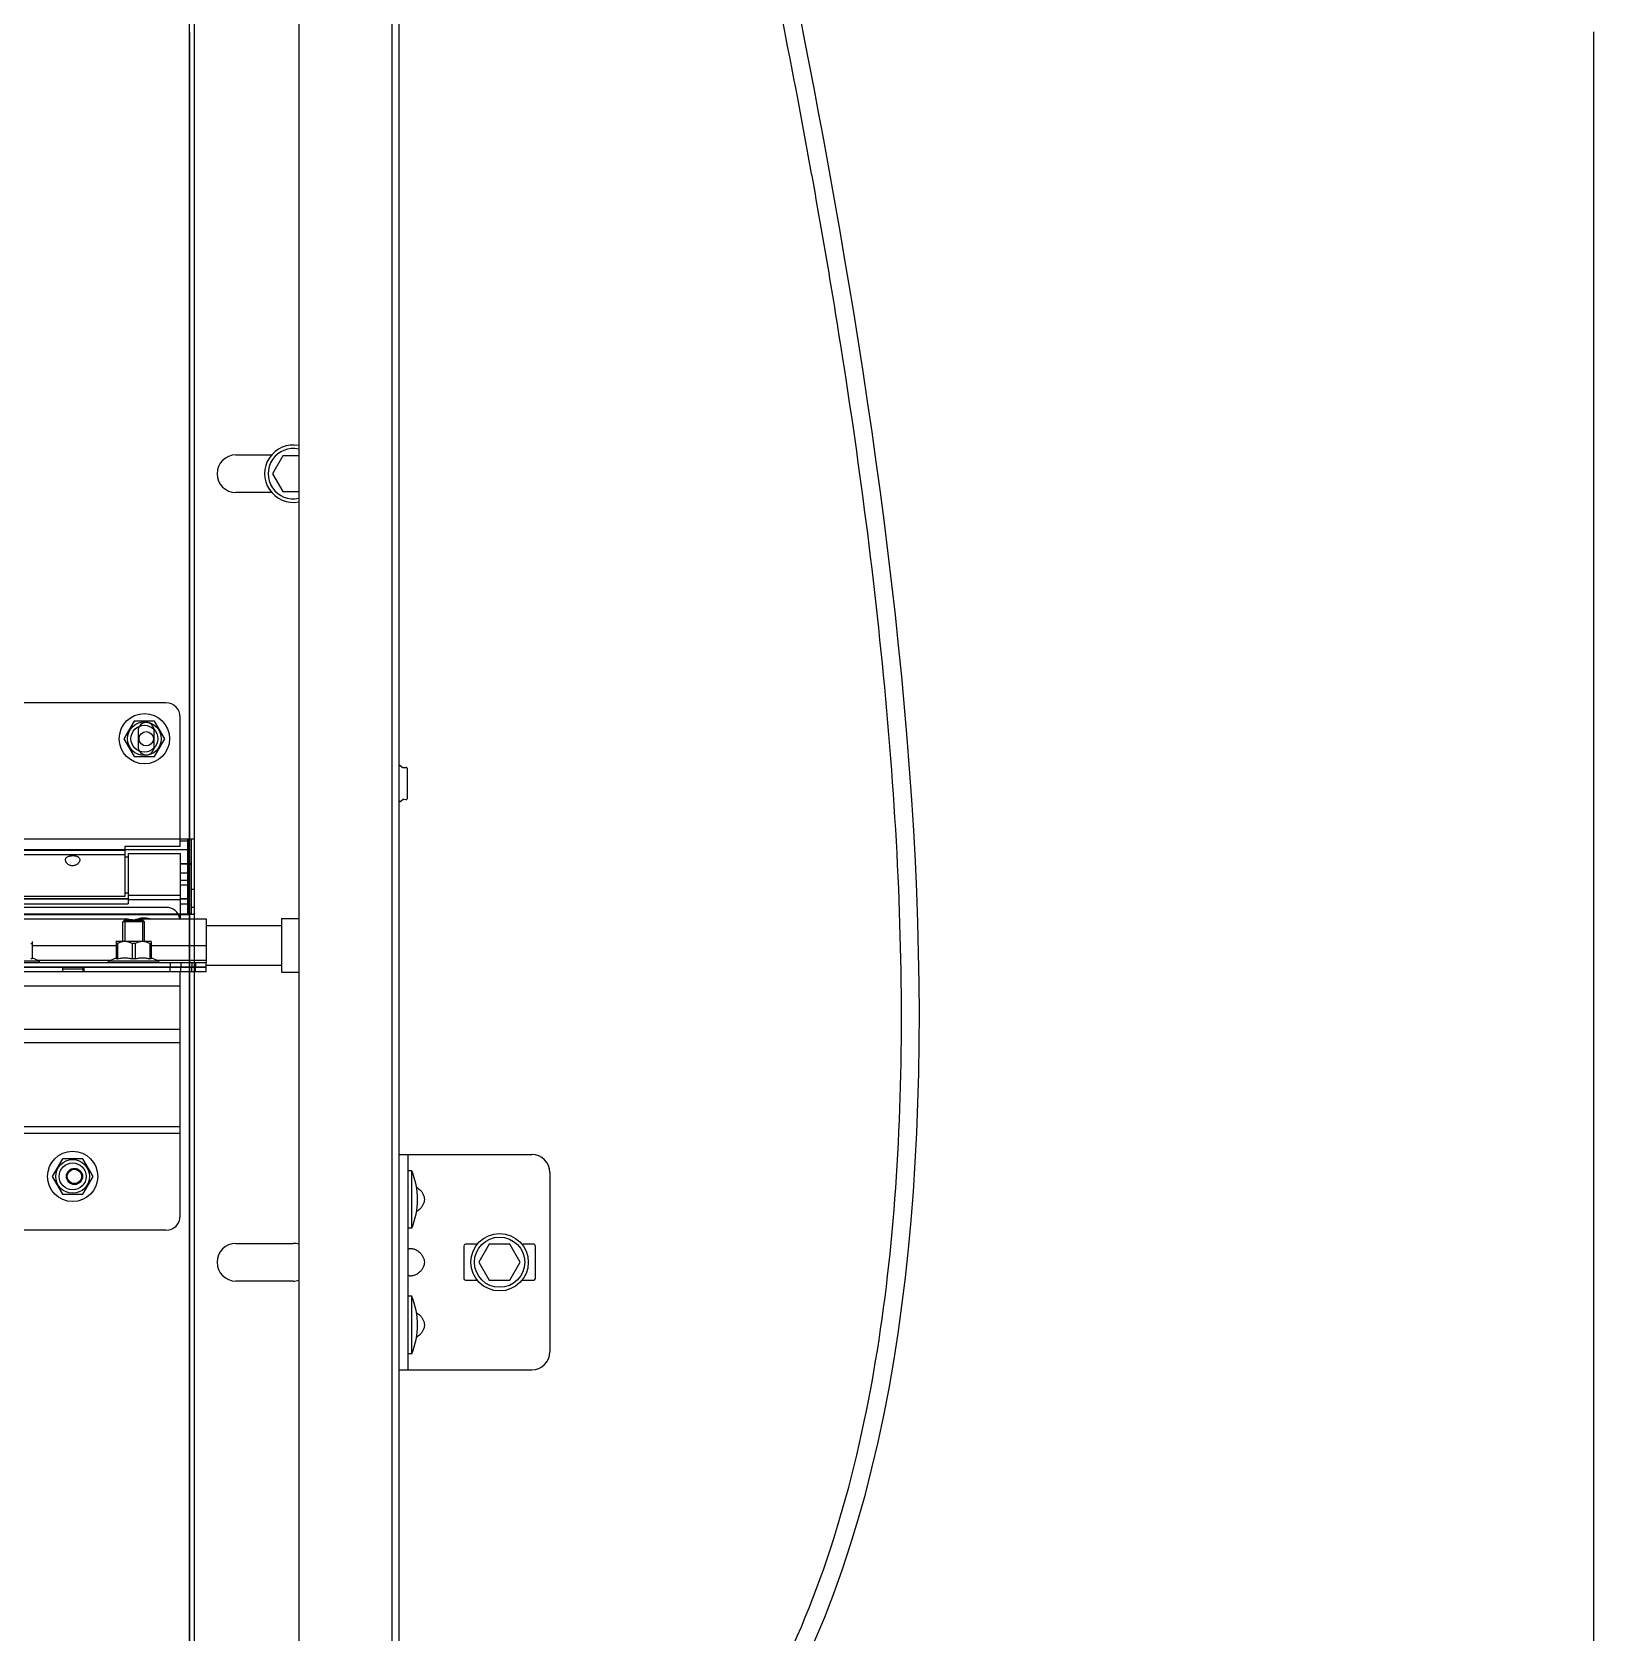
# Model space of a CAD drawing. Header units: millimetres. Extents: x 21899 to 38731, y -5425 to 3612.
# Drawn here: x 34141.1 to 34576.4, y -4976.7 to -4530.5 of the extents above; entities that cross this region are included whole.
import ezdxf

# ---------------------------------------------------------------- set-up
doc = ezdxf.new("R2010")
doc.units = ezdxf.units.MM

msp = doc.modelspace()

# ---------------------------------------------------------------- linework, layer by layer
at = {"color": 7, "linetype": 'Continuous'}
for p, q in [((34215.4, -2795.66), (34215.4, -5410.33)), ((34241.4, -2795.66), (34241.4, -5410.47)), ((34243.4, -5410.47), (34243.4, -3294.95)), ((34186.4, -5103.43), (34186.4, -4233.21)), ((34576.43, -5410.39), (34576.43, -4530.44)), ((34197.9, -4648.34), (34207.86, -4648.34)), ((34211.01, -4648.59), (34208.12, -4653.59)), ((34215.4, -4648.59), (34211.01, -4648.59)), ((34208.12, -4653.59), (34211.01, -4658.59)), ((34211.01, -4658.59), (34215.4, -4658.59)), ((34207.86, -4658.84), (34197.9, -4658.84)), ((34178.4, -4717.47), (34126.4, -4717.47)), ((34169.55, -4722.53), (34166.7, -4727.47)), ((34175.25, -4722.53), (34169.55, -4722.53)), ((34170.65, -4725.22), (34170.65, -4729.72)), ((34175.15, -4729.72), (34175.15, -4725.22)), ((34178.1, -4727.47), (34175.25, -4722.53)), ((34182.4, -4757.47), (34182.4, -4721.47)), ((34166.7, -4727.47), (34169.55, -4732.4)), ((34175.25, -4732.4), (34178.1, -4727.47)), ((34169.55, -4732.4), (34175.25, -4732.4)), ((34243.72, -4734.94), (34244.43, -4735.49)), ((34244.57, -4735.53), (34245.38, -4735.46)), ((34245.6, -4735.66), (34245.6, -4744.22)), ((34243.72, -4744.94), (34244.43, -4744.39)), ((34244.57, -4744.35), (34245.38, -4744.42)), ((34186.4, -4755.47), (34122.9, -4755.47)), ((34186.4, -4755.47), (34182.4, -4755.47)), ((34184.4, -4755.47), (34184.4, -4776.38)), ((34184.9, -4776.27), (34184.9, -4755.47)), ((34182.4, -4757.47), (34166.9, -4757.47)), ((34166.9, -4757.47), (34166.9, -4771.47)), ((34167.9, -4760.47), (34166.9, -4760.47)), ((34167.9, -4759.47), (34182.4, -4759.47)), ((34167.9, -4759.47), (34167.9, -4773.47)), ((34182.4, -4759.47), (34182.4, -4777.67)), ((34184.4, -4762.42), (34182.4, -4762.42)), ((34184.4, -4766.97), (34182.4, -4766.97)), ((34186.4, -4769.47), (34185.4, -4769.47)), ((34186.4, -4769.47), (34185.4, -4769.47)), ((34167.9, -4772.05), (34136.9, -4772.05)), ((34136.9, -4773.47), (34167.9, -4773.47)), ((34166.9, -4771.47), (34137.9, -4771.47)), ((34167.9, -4770.47), (34166.9, -4770.47)), ((34184.4, -4772.05), (34182.4, -4772.05)), ((34186.4, -4774.47), (34185.4, -4774.47)), ((34122.9, -4776.47), (34184.9, -4776.47)), ((34166.4, -4778.47), (34166.75, -4778.11)), ((34172.4, -4778.47), (34166.4, -4778.47)), ((34166.4, -4783.97), (34166.4, -4778.47)), ((34172.04, -4778.11), (34166.75, -4778.11)), ((34172.4, -4778.47), (34172.04, -4778.11)), ((34172.4, -4783.97), (34172.4, -4778.47)), ((34186.4, -4776.47), (34182.4, -4776.47)), ((34210.6, -4777.57), (34215.4, -4777.57)), ((34210.6, -4777.57), (34210.6, -4792.57)), ((34189.6, -4779.57), (34210.6, -4779.57)), ((34140.7, -4784.54), (34141.1, -4784.54)), ((34141.08, -4783.97), (34141.11, -4784)), ((34141.1, -4784), (34141.1, -4788.79)), ((34164.52, -4783.97), (34164.48, -4784)), ((34164.49, -4784), (34164.49, -4788.79)), ((34164.89, -4784.54), (34164.49, -4784.54)), ((34174.28, -4783.97), (34164.52, -4783.97)), ((34164.89, -4784.54), (34164.89, -4788.79)), ((34169.8, -4784.54), (34168.99, -4784.54)), ((34168.99, -4784.54), (34168.99, -4788.79)), ((34169.8, -4784.54), (34169.8, -4788.79)), ((34173.9, -4784.54), (34174.3, -4784.54)), ((34173.9, -4784.54), (34173.9, -4788.79)), ((34174.28, -4783.97), (34174.31, -4784)), ((34174.3, -4784), (34174.3, -4788.79)), ((34189.6, -4791.17), (34115.6, -4791.17)), ((34149.55, -4791.27), (34115.6, -4791.27)), ((34143.2, -4789.47), (34129.2, -4789.47)), ((34141.1, -4788.79), (34140.7, -4788.79)), ((34143.2, -4789.47), (34141.1, -4788.55)), ((34143.2, -4789.97), (34143.2, -4789.47)), ((34149.55, -4791.27), (34149.55, -4791.17)), ((34155.65, -4792.47), (34155.65, -4791.17)), ((34189.6, -4791.27), (34155.65, -4791.27)), ((34162.4, -4789.47), (34164.49, -4788.55)), ((34176.4, -4789.47), (34162.4, -4789.47)), ((34162.4, -4789.97), (34162.4, -4789.47)), ((34164.89, -4788.79), (34164.49, -4788.79)), ((34166.4, -4791.27), (34166.4, -4791.17)), ((34169.8, -4788.79), (34168.99, -4788.79)), ((34172.4, -4791.27), (34172.4, -4791.17)), ((34174.3, -4788.79), (34173.9, -4788.79)), ((34176.4, -4789.47), (34174.3, -4788.55)), ((34176.4, -4789.97), (34176.4, -4789.47)), ((34182.6, -4789.97), (34182.6, -4791.17)), ((34182.6, -4792.47), (34182.6, -4791.27)), ((34189.6, -4792.47), (34189.6, -4789.97)), ((34189.6, -4790.57), (34210.6, -4790.57)), ((34210.6, -4792.57), (34215.4, -4792.57)), ((34149.55, -4844.53), (34146.7, -4849.47)), ((34155.25, -4844.53), (34149.55, -4844.53)), ((34158.1, -4849.47), (34155.25, -4844.53)), ((34243.4, -4843.38), (34280.4, -4843.38)), ((34245.9, -4903.38), (34245.9, -4843.38)), ((34146.7, -4849.47), (34149.55, -4854.4)), ((34155.25, -4854.4), (34158.1, -4849.47)), ((34246.9, -4847.88), (34245.9, -4847.88)), ((34246.9, -4863.88), (34246.9, -4847.88)), ((34285.4, -4848.38), (34285.4, -4898.38)), ((34149.55, -4854.4), (34155.25, -4854.4)), ((34246.9, -4863.88), (34245.9, -4863.88)), ((34197.9, -4868.13), (34213.9, -4868.13)), ((34265.15, -4868.38), (34261.9, -4868.38)), ((34268.51, -4868.38), (34265.62, -4873.38)), ((34274.28, -4868.38), (34268.51, -4868.38)), ((34277.17, -4873.38), (34274.28, -4868.38)), ((34280.9, -4868.38), (34277.64, -4868.38)), ((34261.4, -4868.88), (34261.4, -4877.88)), ((34281.4, -4877.88), (34281.4, -4868.88)), ((34265.62, -4873.38), (34268.51, -4878.38)), ((34274.28, -4878.38), (34277.17, -4873.38)), ((34213.9, -4878.63), (34197.9, -4878.63)), ((34261.9, -4878.38), (34265.15, -4878.38)), ((34268.51, -4878.38), (34274.28, -4878.38)), ((34277.64, -4878.38), (34280.9, -4878.38)), ((34246.9, -4882.88), (34245.9, -4882.88)), ((34246.9, -4898.88), (34246.9, -4882.88)), ((34246.9, -4898.88), (34245.9, -4898.88)), ((34243.4, -4903.38), (34280.4, -4903.38))]:
    msp.add_line(p, q, dxfattribs=at)
at = {"color": 9, "linetype": 'Continuous'}
for p, q in [((34184.9, -4233.21), (34184.9, -4755.47)), ((34185.07, -5183.47), (34185.07, -4530.52)), ((34184.4, -4756.04), (34182.4, -4756.04)), ((34184.9, -4758.48), (34076.9, -4758.48)), ((34166.9, -4758.63), (34137.9, -4758.63)), ((34166.9, -4759.85), (34137.9, -4759.85)), ((34184.4, -4758.48), (34166.9, -4758.48)), ((34184.4, -4762.32), (34182.4, -4762.32)), ((34184.4, -4764.97), (34182.4, -4764.97)), ((34184.9, -4762.47), (34184.9, -4777.67)), ((34182.4, -4768.15), (34184.4, -4768.15)), ((34136.9, -4772.08), (34167.9, -4772.08)), ((34136.9, -4773.46), (34167.9, -4773.46)), ((34167.9, -4771.09), (34182.4, -4771.09)), ((34167.9, -4772.31), (34182.4, -4772.31)), ((34182.4, -4772.08), (34184.4, -4772.08)), ((34182.4, -4773.46), (34184.4, -4773.46)), ((34182.4, -4776.38), (34184.4, -4776.38)), ((34184.9, -4776.47), (34184.9, -5103.43)), ((34141.1, -4785.07), (34164.49, -4785.07)), ((34174.3, -4785.07), (34189.6, -4785.07)), ((34142.51, -4789.17), (34163.08, -4789.17)), ((34155.25, -4791.69), (34149.55, -4791.69)), ((34175.71, -4789.17), (34189.6, -4789.17)), ((34179.6, -4789.97), (34179.6, -4791.17)), ((34179.6, -4792.47), (34179.6, -4791.27)), ((34185.6, -4789.97), (34185.6, -4791.17)), ((34185.6, -4792.47), (34185.6, -4791.27)), ((34186.6, -4789.97), (34186.6, -4791.17)), ((34186.6, -4792.47), (34186.6, -4791.27)), ((34182.4, -4796.47), (34122.4, -4796.47)), ((34182.4, -4808.47), (34122.4, -4808.47)), ((34182.4, -4812.21), (34122.4, -4812.21)), ((34182.4, -4835.6), (34122.4, -4835.6)), ((34182.4, -4837.47), (34122.4, -4837.47))]:
    msp.add_line(p, q, dxfattribs=at)
at = {"color": 3, "linetype": 'Continuous'}
for p, q in [((34185.4, -4755.47), (34185.4, -4776.17)), ((34185.4, -4755.47), (34185.4, -4776.47)), ((34184.4, -4762.47), (34185.4, -4762.47)), ((34178.4, -4774.47), (34126.4, -4774.47)), ((34122.9, -4776.27), (34184.9, -4776.27)), ((34138.1, -4777.67), (34167.1, -4777.67)), ((34171.1, -4777.67), (34189.6, -4777.67)), ((34189.6, -4777.67), (34189.6, -4789.97)), ((34189.6, -4789.97), (34115.6, -4789.97)), ((34189.6, -4792.47), (34122.4, -4792.47)), ((34155.25, -4791.27), (34149.55, -4791.27)), ((34149.55, -4791.27), (34149.55, -4792.47)), ((34155.25, -4791.27), (34155.25, -4792.47)), ((34182.4, -4860.47), (34182.4, -4792.47)), ((34178.4, -4864.47), (34126.4, -4864.47))]:
    msp.add_line(p, q, dxfattribs=at)
at = {"color": 2, "linetype": 'Continuous'}
for p, q in [((34166.9, -4778.11), (34166.9, -4783.97)), ((34171.9, -4778.11), (34171.9, -4783.97)), ((34166.9, -4791.17), (34166.9, -4791.27)), ((34171.9, -4791.17), (34171.9, -4791.27))]:
    msp.add_line(p, q, dxfattribs=at)
at = {"color": 7, "linetype": 'Continuous'}
for centre, radius in [((34172.4, -4727.47), 7), ((34172.4, -4727.47), 3.75), ((34172.9, -4727.47), 2), ((34152.4, -4849.47), 7), ((34152.4, -4849.47), 3.75), ((34152.9, -4849.47), 2.25), ((34152.9, -4849.47), 2), ((34271.4, -4873.38), 8), ((34271.4, -4873.38), 7)]:
    msp.add_circle(centre, radius, dxfattribs=at)
at = {"color": 9, "linetype": 'Continuous'}
for centre in [(34172.4, -4727.47), (34152.4, -4849.47)]:
    msp.add_circle(centre, 4.7, dxfattribs=at)
at = {"color": 7, "linetype": 'Continuous'}
for centre, radius, start, end in [((34197.9, -4653.59), 5.25, 90, 270), ((34213.9, -4653.59), 8, 79.193, 280.807), ((34213.9, -4653.59), 7, 77.626, 282.374), ((34178.4, -4721.47), 4, 0, 90), ((34172.9, -4725.22), 2.25, 0, 180), ((34172.9, -4729.72), 2.25, 180, 0), ((34243.6, -4735.1), 0.2, 52.3058, 180), ((34244.56, -4735.33), 0.2, 232.3058, 275.1944), ((34245.4, -4735.66), 0.2, 0, 95.1944), ((34243.6, -4744.78), 0.2, 180, 307.6942), ((34244.56, -4744.55), 0.2, 84.8056, 127.6942), ((34245.4, -4744.22), 0.2, 264.8056, 0), ((34172.4, -4784.47), 7, 77.0052, 109.3732), ((34280.4, -4848.38), 5, 0, 90), ((34228.28, -4855.88), 20.26, 336.7411, 23.2589), ((34197.9, -4873.38), 5.25, 90, 270), ((34213.9, -4873.38), 5.25, 73.3353, 90), ((34261.9, -4868.88), 0.5, 90, 180), ((34280.9, -4868.88), 0.5, 0, 90), ((34213.9, -4873.38), 5.25, 270, 286.6647), ((34261.9, -4877.88), 0.5, 180, 270), ((34280.9, -4877.88), 0.5, 270, 0), ((34228.28, -4890.88), 20.26, 336.7411, 23.2589), ((34280.4, -4898.38), 5, 270, 0)]:
    msp.add_arc(centre, radius, start, end, dxfattribs=at)
at = {"color": 3, "linetype": 'Continuous'}
for centre, start, end in [((34178.4, -4778.47), 11.5502, 90), ((34178.4, -4860.47), 270, 0)]:
    msp.add_arc(centre, 4, start, end, dxfattribs=at)
for points, knots in [([(34129.25, -5197.53), (34128.94, -5187.73), (34128, -5157.82), (34187.34, -5102.37), (34414.88, -5049.27), (34386.45, -4592.71), (34268.56, -4202.13), (34339.91, -3739.34), (34335.65, -3268.05), (34293.33, -2943.99), (34270.38, -2788.49)], [0, 0, 0, 0, 28.603639, 87.316373, 219.64008, 691.967745, 1092.856311, 1534.223988, 2043.788513, 2514.269853, 2514.269853, 2514.269853, 2514.269853]), ([(34124.25, -5197.69), (34124.1, -5193.02), (34123.95, -5188.26), (34124.21, -5179.75), (34124.5, -5176), (34125.36, -5170.99), (34125.63, -5169.69), (34126.21, -5167.32), (34126.51, -5166.25), (34127.18, -5164.13), (34127.55, -5163.08), (34128.73, -5159.98), (34129.65, -5157.97), (34133, -5151.53), (34135.9, -5147.32), (34142.45, -5139.42), (34146.11, -5135.72), (34153.9, -5128.78), (34158.04, -5125.54), (34165.67, -5120.07), (34169.12, -5117.77), (34176.08, -5113.4), (34179.61, -5111.32), (34190.24, -5105.39), (34197.44, -5101.82), (34216.29, -5093.08), (34227.95, -5088.3), (34250.54, -5078.81), (34261.45, -5074.1), (34275.53, -5066.84), (34279.34, -5064.74), (34285.87, -5060.82), (34288.65, -5059.03), (34294.06, -5055.32), (34296.7, -5053.38), (34304.39, -5047.38), (34309.24, -5043.1), (34323.89, -5028.53), (34332.67, -5017.22), (34347.91, -4992.36), (34354.36, -4978.8), (34365.17, -4949.79), (34369.53, -4934.34), (34379.35, -4887.95), (34382.5, -4855.15), (34383.97, -4787.02), (34382.29, -4751.69), (34375.82, -4681.11), (34371.04, -4645.85), (34364.2, -4603.39), (34362.78, -4594.93), (34359.88, -4578.2), (34358.39, -4569.93), (34353.86, -4545.35), (34350.73, -4529.29), (34341.22, -4481.94), (34334.69, -4451.46), (34319.37, -4378.26), (34310.89, -4336.23), (34302.56, -4281.98), (34300.86, -4269.81), (34298.08, -4247.04), (34296.94, -4236.46), (34295.26, -4217.86), (34294.64, -4209.87), (34293.61, -4193.82), (34293.2, -4185.76), (34292.26, -4161.51), (34292.02, -4145.23), (34292.27, -4096.08), (34293.73, -4062.93), (34300.04, -3968.14), (34306.71, -3905.92), (34314.36, -3827.38), (34315.91, -3811), (34318.39, -3783.02), (34319.36, -3771.4), (34321.18, -3748.2), (34322.01, -3736.62), (34324.32, -3701.9), (34325.59, -3678.8), (34328.6, -3609.64), (34329.58, -3563.7), (34329.64, -3426.23), (34325.87, -3335.06), (34312.19, -3152.79), (34302.29, -3061.7), (34283.1, -2911.89), (34274.85, -2853.17), (34266.2, -2794.45)], [0, 0, 0, 0, 13.614656, 13.614656, 24.237506, 24.237506, 27.949925, 27.949925, 31.063684, 31.063684, 34.177443, 34.177443, 40.404961, 40.404961, 54.673562, 54.673562, 68.942162, 68.942162, 83.210763, 83.210763, 94.643421, 94.643421, 106.076078, 106.076078, 128.941394, 128.941394, 165.933013, 165.933013, 202.924632, 202.924632, 217.211649, 217.211649, 228.325165, 228.325165, 239.438681, 239.438681, 261.665712, 261.665712, 310.591127, 310.591127, 359.516541, 359.516541, 408.441955, 408.441955, 499.721397, 499.721397, 591.000838, 591.000838, 682.28028, 682.28028, 705.283727, 705.283727, 728.287174, 728.287174, 774.294068, 774.294068, 866.307856, 866.307856, 999.972816, 999.972816, 1038.611318, 1038.611318, 1072.030725, 1072.030725, 1097.038945, 1097.038945, 1122.047166, 1122.047166, 1172.063606, 1172.063606, 1272.096487, 1272.096487, 1455.942037, 1455.942037, 1504.41999, 1504.41999, 1538.871883, 1538.871883, 1573.323775, 1573.323775, 1642.227561, 1642.227561, 1780.035131, 1780.035131, 2055.650273, 2055.650273, 2331.265414, 2331.265414, 2508.990496, 2508.990496, 2508.990496, 2508.990496])]:
    msp.add_open_spline(points, degree=3, knots=knots)
at = {"color": 7, "linetype": 'Continuous'}
for points, start_tangent, end_tangent in [([(34150.4, -4761.22), (34150.46, -4760.89), (34150.65, -4760.59), (34150.94, -4760.37), (34151.3, -4760.21), (34151.66, -4760.12), (34152.04, -4760.07), (34152.46, -4760.05), (34152.87, -4760.08), (34153.26, -4760.15), (34153.61, -4760.25), (34153.91, -4760.4), (34154.16, -4760.61), (34154.33, -4760.88), (34154.4, -4761.22)], (0, 1), (0, -1)), ([(34150.49, -4761.67), (34150.46, -4761.58), (34150.4, -4761.22)], (-0.374906, 0.927063), (0, 1)), ([(34154.4, -4761.22), (34154.34, -4761.57), (34154.3, -4761.68)], (0, -1), (-0.381296, -0.924453)), ([(34154.3, -4761.68), (34154.16, -4761.94), (34153.89, -4762.27), (34153.55, -4762.54), (34153.18, -4762.73), (34152.79, -4762.84), (34152.36, -4762.88), (34151.93, -4762.83), (34151.53, -4762.7), (34151.17, -4762.49), (34150.86, -4762.23), (34150.62, -4761.93), (34150.49, -4761.67)], (-0.381296, -0.924453), (-0.374906, 0.927063)), ([(34185.41, -4776.45), (34184.9, -4776.47)], (-0.997621, -0.068943), (-1, 0)), ([(34186.4, -4776.17), (34186.28, -4776.29), (34185.96, -4776.39), (34185.48, -4776.45), (34185.41, -4776.45)], (0, -1), (-0.997621, -0.068943)), ([(34168.99, -4784.54), (34168.51, -4784.32), (34168.05, -4784.16), (34167.6, -4784.06), (34167.16, -4784), (34166.72, -4784), (34166.28, -4784.06), (34165.83, -4784.16), (34165.37, -4784.32), (34164.89, -4784.54)], (-0.893808, 0.44845), (-0.893808, -0.44845)), ([(34173.9, -4784.54), (34173.42, -4784.32), (34172.96, -4784.16), (34172.51, -4784.06), (34172.07, -4784), (34171.63, -4784), (34171.19, -4784.06), (34170.74, -4784.16), (34170.28, -4784.32), (34169.8, -4784.54)], (-0.893808, 0.44845), (-0.893808, -0.44845)), ([(34164.89, -4788.79), (34165.41, -4788.68), (34165.92, -4788.61), (34166.43, -4788.56), (34166.94, -4788.55), (34167.45, -4788.56), (34167.96, -4788.61), (34168.47, -4788.68), (34168.99, -4788.79)], (0.9765, 0.215516), (0.9765, -0.215516)), ([(34169.8, -4788.79), (34170.32, -4788.68), (34170.83, -4788.61), (34171.34, -4788.56), (34171.85, -4788.55), (34172.36, -4788.56), (34172.87, -4788.61), (34173.38, -4788.68), (34173.9, -4788.79)], (0.9765, 0.215516), (0.9765, -0.215516)), ([(34248.24, -4852.49), (34248.4, -4852.59)], (0.016055, -0.009245), (0.015475, -0.010152)), ([(34248.4, -4852.59), (34249.24, -4853.26), (34249.84, -4853.99), (34250.22, -4854.74), (34250.41, -4855.5), (34250.41, -4856.27), (34250.22, -4857.03), (34249.84, -4857.78), (34249.24, -4858.51), (34248.4, -4859.18)], (0.674512, -0.442515), (-0.674512, -0.442515)), ([(34248.4, -4859.18), (34248.24, -4859.28)], (-0.015475, -0.010152), (-0.016055, -0.009245)), ([(34245.9, -4870.09), (34245.94, -4869.83)], (0, 0.025732), (0.010479, 0.023665)), ([(34245.94, -4869.83), (34246.08, -4869.66), (34246.31, -4869.57), (34246.63, -4869.53), (34247.02, -4869.57), (34247.47, -4869.66), (34247.93, -4869.83), (34248.4, -4870.09)], (0.108524, 0.245076), (0.222816, -0.146179)), ([(34248.4, -4870.09), (34249.24, -4870.76), (34249.84, -4871.49), (34250.22, -4872.24), (34250.41, -4873), (34250.41, -4873.77), (34250.22, -4874.53), (34249.84, -4875.28), (34249.24, -4876.01), (34248.4, -4876.68)], (0.674512, -0.442515), (-0.674512, -0.442515)), ([(34248.4, -4876.68), (34247.93, -4876.94), (34247.47, -4877.11), (34247.02, -4877.2), (34246.63, -4877.23), (34246.31, -4877.2), (34246.08, -4877.11), (34245.94, -4876.94)], (-0.222815, -0.146178), (-0.108528, 0.245073)), ([(34248.24, -4887.49), (34248.4, -4887.59)], (0.016055, -0.009245), (0.015475, -0.010152)), ([(34248.4, -4887.59), (34249.24, -4888.26), (34249.84, -4888.99), (34250.22, -4889.74), (34250.41, -4890.5), (34250.41, -4891.27), (34250.22, -4892.03), (34249.84, -4892.78), (34249.24, -4893.51), (34248.4, -4894.18)], (0.674512, -0.442515), (-0.674512, -0.442515)), ([(34248.4, -4894.18), (34248.24, -4894.28)], (-0.015475, -0.010152), (-0.016055, -0.009245))]:
    msp.add_spline(points, degree=3, dxfattribs=dict(at, start_tangent=start_tangent, end_tangent=end_tangent))
at = {"color": 3, "linetype": 'Continuous'}
for points, start_tangent, end_tangent in [([(34185.4, -4762.17), (34185.33, -4762.24), (34185.14, -4762.28), (34184.9, -4762.3)], (0, -1), (-1, 0)), ([(34167.1, -4777.67), (34167.11, -4777.67)], (-0.269295, -0.963058), (0.966761, -0.25568)), ([(34167.18, -4777.69), (34167.1, -4777.67)], (-0.967488, 0.252916), (-0.269211, -0.963081)), ([(34168.17, -4777.88), (34167.96, -4777.85), (34167.77, -4777.82), (34167.6, -4777.79), (34167.45, -4777.75), (34167.32, -4777.73), (34167.23, -4777.7), (34167.1, -4777.67), (34167.23, -4777.7), (34167.32, -4777.73), (34167.45, -4777.75), (34167.6, -4777.79), (34167.77, -4777.82), (34167.96, -4777.85)], (-0.991814, 0.127691), (0.987855, -0.155378)), ([(34167.77, -4777.82), (34167.6, -4777.79), (34167.45, -4777.75), (34167.32, -4777.73), (34167.23, -4777.7), (34167.1, -4777.67), (34167.23, -4777.7), (34167.32, -4777.73), (34167.45, -4777.75), (34167.6, -4777.79), (34167.77, -4777.82), (34167.96, -4777.85)], (-0.983603, 0.180346), (0.987855, -0.155378)), ([(34167.77, -4777.82), (34167.6, -4777.79), (34167.45, -4777.75), (34167.32, -4777.73), (34167.23, -4777.7), (34167.1, -4777.67), (34167.23, -4777.7), (34167.32, -4777.73), (34167.45, -4777.75)], (-0.983603, 0.180346), (0.975429, -0.220316)), ([(34167.23, -4777.7), (34167.18, -4777.69)], (-0.968495, 0.249032), (-0.967488, 0.252916)), ([(34168.31, -4777.9), (34168.17, -4777.88)], (-0.994049, 0.108934), (-0.991814, 0.127691)), ([(34168.62, -4777.93), (34168.31, -4777.9)], (-0.997809, 0.06616), (-0.994049, 0.108934)), ([(34169.1, -4777.94), (34168.62, -4777.93)], (-1, -0.000125), (-0.997809, 0.06616)), ([(34169.1, -4777.94), (34169.57, -4777.93)], (1, -0.000114), (0.997809, 0.066161)), ([(34169.57, -4777.93), (34169.87, -4777.9)], (0.997809, 0.066161), (0.994276, 0.106842)), ([(34169.87, -4777.9), (34170.02, -4777.88), (34170.23, -4777.85), (34170.42, -4777.82), (34170.59, -4777.79), (34170.74, -4777.75), (34170.87, -4777.73), (34170.97, -4777.7), (34171.08, -4777.67), (34170.97, -4777.7), (34170.87, -4777.73), (34170.74, -4777.75), (34170.59, -4777.79), (34170.42, -4777.82), (34170.23, -4777.85), (34170.02, -4777.88)], (0.994276, 0.106842), (-0.991806, -0.127754)), ([(34170.22, -4777.86), (34170.02, -4777.88)], (-0.988177, -0.153317), (-0.991806, -0.127754)), ([(34170.97, -4777.7), (34171.08, -4777.67), (34170.97, -4777.7), (34170.93, -4777.71)], (0.968529, 0.248901), (-0.970087, -0.242758)), ([(34170.97, -4777.7), (34171, -4777.69)], (0.968529, 0.248901), (0.967848, 0.251535)), ([(34171, -4777.69), (34171.08, -4777.67)], (0.967848, 0.251535), (0.258533, -0.966003)), ([(34184.9, -4776.27), (34185.14, -4776.26), (34185.33, -4776.22)], (1, 0), (0.942444, 0.334365)), ([(34185.33, -4776.22), (34185.4, -4776.17)], (0.942444, 0.334365), (0, 1))]:
    msp.add_spline(points, degree=3, dxfattribs=dict(at, start_tangent=start_tangent, end_tangent=end_tangent))

doc.saveas('drawing.dxf')
